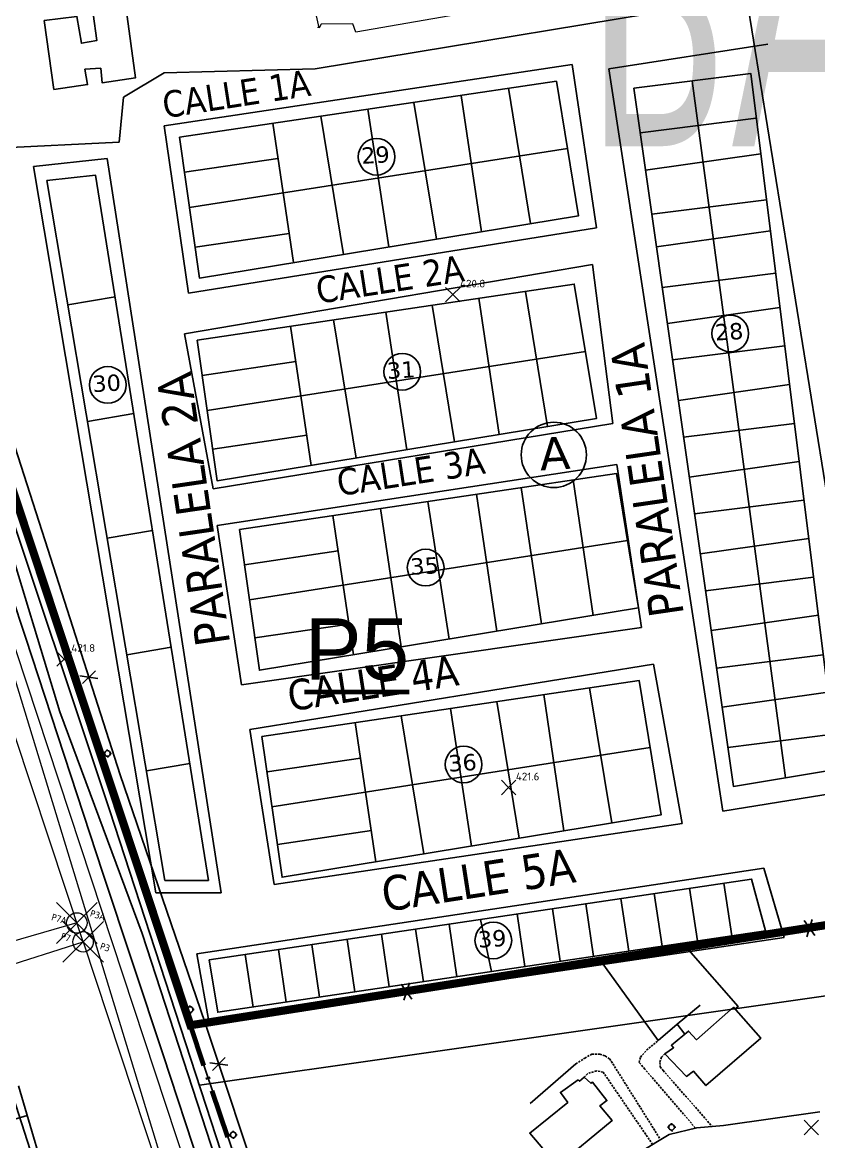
# Model space of a CAD drawing. Header units: metres. Extents: x 2 to 659295185, y -28 to 1124222152.
# Drawn here: x 656049.2 to 656244.4, y 1124294 to 1124568.4 of the extents above; entities that cross this region are included whole.
import ezdxf
from ezdxf.enums import TextEntityAlignment as Align

# ---------------------------------------------------------------- set-up
doc = ezdxf.new("R2010")
doc.units = ezdxf.units.M
doc.header["$MEASUREMENT"] = 0
doc.header["$PDMODE"] = 35
doc.header["$PDSIZE"] = 5
doc.linetypes.add('ACAD_ISO10W100', pattern=[18.5, 12, -3, 0.5, -3])
doc.linetypes.add('DASHED', pattern=[0.75, 0.5, -0.25])
doc.layers.get('0').update_dxf_attribs({"linetype": 'CONTINUOUS'})
doc.layers.add('AT', color=210, linetype='CONTINUOUS', lineweight=50)
doc.layers.add('MANZANA URBA', color=30, linetype='ACAD_ISO10W100', lineweight=80)
for name, color, linetype in [('CALLES', 1, 'CONTINUOUS'), ('CARRET-PAV', 10, 'CONTINUOUS'), ('CASA', 7, 'CONTINUOUS'), ('CERCA', 7, 'CONTINUOUS'), ('CONCRETO', 7, 'DASHED'), ('División Parroquial', 130, 'CONTINUOUS'), ('MANZANA', 30, 'CONTINUOUS'), ('Numero de manzana', 6, 'CONTINUOUS'), ('Parcelas', 140, 'CONTINUOUS'), ('PARED', 7, 'CONTINUOUS'), ('POSTE', 2, 'CONTINUOUS'), ('PUNTO-ELEV', 7, 'CONTINUOUS'), ('texto', 255, 'CONTINUOUS'), ('TEXTOS', 7, 'CONTINUOUS')]:
    doc.layers.add(name, color=color, linetype=linetype)
doc.styles.add("PG'''Edf$0$Arial", font='arial.ttf')
doc.styles.add('ROMAN', font='verdana.ttf')
doc.styles.add('SIMPLEX', font='SIMPLEX', dxfattribs={"width": 1.33})
doc.styles.get("Standard").update_dxf_attribs({"font": 'tahoma.ttf'})

# ---------------------------------------------------------------- blocks, each defined once
blk = doc.blocks.new('SPOTX')
for points in [[(-0.71, -0.71), (0, 0), (0.71, 0.71)], [(0.71, -0.71), (0, 0), (-0.71, 0.71)]]:
    blk.add_lwpolyline(points)
blk = doc.blocks.new('FENCTICK')
for p, q in [((-2, -4), (2, 4)), ((2, -4), (-2, 4))]:
    blk.add_line(p, q)
blk = doc.blocks.new('POSTES')
at = {"layer": 'POSTE', "elevation": 431.35}
for points in [[(657805.97, 1127519.6), (657806.27, 1127519.61)], [(657806.94, 1127520.61), (657806.94, 1127520.31)], [(657807.07, 1127518.89), (657807.08, 1127518.59)], [(657807.68, 1127519.6), (657807.98, 1127519.61)]]:
    blk.add_lwpolyline(points, dxfattribs=at)
at = {"layer": 'POSTE', "color": 2}
blk.add_circle((657806.98, 1127519.6, 425.07), 0.7, dxfattribs=at)

msp = doc.modelspace()

# ---------------------------------------------------------------- linework, layer by layer
at = {"layer": 'AT', "lineweight": 0}
msp.add_lwpolyline([(655560, 1124866), (655762, 1124825), (656023, 1124771), (656016, 1124510), (656168, 1124012)], dxfattribs=at)
at = {"layer": 'CARRET-PAV'}
for points, elevation in [([(656150.4088, 1124143.511), (656116.084, 1124245.9715), (656092.757, 1124315.7135), (656068.332, 1124387.3515), (656043.042, 1124464.2915), (656034.739, 1124490.4815), (656032.215, 1124499.4475), (656030.217, 1124506.8605), (656028.849, 1124513.1495), (656028.17, 1124516.6935), (656027.782, 1124523.3565), (656028.02, 1124529.4215), (656028.207, 1124536.9795), (656029.035, 1124550.8735), (656037.0987, 1124647.3717)], 429.2635), ([(656150.4088, 1124143.511), (656116.084, 1124245.9715), (656092.757, 1124315.7135), (656068.332, 1124387.3515), (656043.042, 1124464.2915), (656034.739, 1124490.4815), (656032.215, 1124499.4475), (656030.217, 1124506.8605), (656028.849, 1124513.1495), (656028.17, 1124516.6935), (656027.782, 1124523.3565), (656028.02, 1124529.4215), (656028.207, 1124536.9795), (656029.035, 1124550.8735)], 429.2635), ([(656044.464, 1124445.3965), (656058.4125, 1124399.3552), (656078.592, 1124344.9845), (656101.09, 1124275.9725), (656109.617, 1124247.2635), (656121.119, 1124211.9635), (656140.4083, 1124152.0497), (656140.7201, 1124150.9763), (656140.6162, 1124150.2144), (656140.2351, 1124149.6258), (656139.3691, 1124148.864), (656134.9349, 1124146.1976), (656132.3021, 1124144.9164), (656129.2779, 1124143.511)], 428.0737), ([(656244.75, 1124301.3085), (656221.14, 1124297.9345), (656214.573, 1124297.4195), (656207.796, 1124295.7685), (656204.5103, 1124293.8007), (656201.7697, 1124292.0308), (656199.775, 1124290.5935), (656195.6435, 1124288.0081), (656193.206, 1124285.9695), (656188.7113, 1124282.2155), (656184.0361, 1124277.2274), (656182.1015, 1124274.6529), (656180.927, 1124272.9545), (656179.6833, 1124270.1476), (656179.083, 1124268.3505), (656177.4263, 1124263.7114), (656176.398, 1124259.0115), (656175.606, 1124250.8425), (656175.867, 1124241.9465), (656178.845, 1124229.3875), (656182.327, 1124218.3875), (656187.876, 1124202.4055), (656199.76, 1124166.5885), (656208.4114, 1124143.511)], 860.789)]:
    msp.add_lwpolyline(points, dxfattribs=dict(at, elevation=elevation))
at = {"layer": 'CASA'}
for points, elevation in [([(656054.598, 1124568.8305), (656062.62, 1124569.8355), (656063.721, 1124563.2235), (656067.487, 1124563.8965), (656066.57, 1124570.4805), (656074.661, 1124571.5965), (656076.987, 1124554.7895), (656068.82, 1124553.5255), (656068.443, 1124557.1265), (656064.579, 1124556.8895), (656065.234, 1124553.1025), (656065.234, 1124553.1025), (656056.967, 1124551.9415)], 436.0322), ([(656206.772, 1124315.517), (656208.905, 1124317.011), (656208.377, 1124317.64), (656212.557, 1124321.11), (656214.547, 1124318.963), (656223.559, 1124326.925), (656230.293, 1124319.389), (656216.836, 1124307.73), (656213.777, 1124311.269), (656212.052, 1124309.99)], 862.7521), ([(656180.474, 1124288.015), (656173.643, 1124296.09), (656182.951, 1124303.617), (656181.146, 1124306.043), (656185.484, 1124309.125), (656185.85, 1124308.809), (656186.981, 1124309.839), (656188.611, 1124308.296), (656189.009, 1124308.59), (656192.549, 1124304.077), (656190.84, 1124302.812), (656193.827, 1124299.159), (656180.184, 1124287.872)], 863.3608)]:
    msp.add_lwpolyline(points, close=True, dxfattribs=dict(at, elevation=elevation))
at = {"layer": 'CERCA', "elevation": 431.4872}
for points in [[(656045.627, 1124647.6885), (656040.583, 1124647.5715), (656036.018, 1124584.0445), (656033.626, 1124553.7245), (656033.648, 1124539.9425), (656032.628, 1124523.7965), (656032.718, 1124517.2125), (656034.033, 1124509.5005), (656036.551, 1124498.7395), (656039.921, 1124487.2915), (656054.075, 1124443.5845), (656073.247, 1124383.9265), (656093.986, 1124323.2805), (656137.88, 1124191.4325), (656152.9048, 1124143.511)], [(656045.627, 1124647.6885), (656040.583, 1124647.5715), (656036.018, 1124584.0445), (656033.626, 1124553.7245), (656033.648, 1124539.9425), (656032.628, 1124523.7965), (656032.718, 1124517.2125), (656034.033, 1124509.5005), (656036.551, 1124498.7395), (656039.921, 1124487.2915), (656054.075, 1124443.5845), (656073.247, 1124383.9265), (656093.986, 1124323.2805), (656137.88, 1124191.4325), (656152.9048, 1124143.511)], [(656093.986, 1124323.2805), (656166.703, 1124334.3145), (656284.749, 1124353.1385), (656291.057, 1124314.4135), (656353.847, 1124325.3255), (656412.652, 1124333.2735), (656480.293, 1124344.0955), (656493.8615, 1124346.0625)], [(656093.986, 1124323.2805), (656166.703, 1124334.3145), (656284.749, 1124353.1385), (656291.057, 1124314.4135), (656353.847, 1124325.3255), (656412.652, 1124333.2735), (656480.293, 1124344.0955), (656493.8615, 1124346.0625)]]:
    msp.add_lwpolyline(points, dxfattribs=at)
at = {"layer": 'CONCRETO'}
for points, elevation in [([(656214.2186, 1124297.3541), (656201.809, 1124311.796), (656200.448, 1124313.418), (656200.774, 1124314.71), (656202.285, 1124316.386), (656205.07, 1124318.76)], 860.1604), ([(656184.954, 1124313.027), (656187.098, 1124314.49), (656188.829, 1124315.454), (656190.842, 1124315.43), (656192.126, 1124314.995), (656193.16, 1124314.264), (656193.62, 1124313.693), (656205.6739, 1124294.4976)], 860.18), ([(656206.772, 1124315.517), (656205.959, 1124314.71), (656205.502, 1124313.386), (656205.632, 1124312.338), (656206.33, 1124311.435), (656216.705, 1124299.602), (656218.2731, 1124297.7331)], 860.1604), ([(656203.7483, 1124293.3086), (656191.631, 1124311.006), (656189.985, 1124311.346), (656187.846, 1124310.687), (656186.9433, 1124309.7643)], 859.8266)]:
    msp.add_lwpolyline(points, dxfattribs=dict(at, elevation=elevation))
at = {"layer": 'División Parroquial', "lineweight": 0}
msp.add_line((656122, 1124567), (656121.6109, 1124567.1103), dxfattribs=at)
msp.add_lwpolyline([(656113.2497, 1124638.2083), (656210, 1124648), (656213, 1124636), (656220, 1124599), (656226, 1124584), (656223, 1124582), (656131, 1124566), (656130.2622, 1124568.0121), (656122.4816, 1124567.9321), (656122, 1124567), (656122, 1124567), (656118, 1124585), (656115, 1124585), (656113.2497, 1124638.2083)], dxfattribs=at)
at = {"layer": 'MANZANA', "lineweight": -3}
for p, q in [((656258, 1124381), (656207.183, 1124695.9731)), ((656121, 1124557), (656230, 1124575)), ((656232, 1124563), (656193, 1124557)), ((656074, 1124550), (656084, 1124556)), ((656184, 1124558), (656084, 1124543)), ((656084, 1124556), (656121, 1124557)), ((656190, 1124518), (656184, 1124558)), ((656193, 1124557), (656221, 1124375)), ((656073, 1124539), (656074, 1124550)), ((656084, 1124543), (656090, 1124502)), ((656033, 1124537), (656073, 1124539)), ((656070, 1124535), (656052, 1124533)), ((656098, 1124355), (656070, 1124535)), ((656052, 1124533), (656082, 1124355)), ((656090, 1124502), (656190, 1124518)), ((656189, 1124509), (656089, 1124492)), ((656194, 1124470), (656189, 1124509)), ((656089, 1124492), (656096, 1124454)), ((656096, 1124454), (656194, 1124470)), ((656195, 1124460), (656097, 1124445)), ((656201, 1124420), (656195, 1124460)), ((656097, 1124445), (656103, 1124406)), ((656103, 1124406), (656201, 1124420)), ((656204, 1124411), (656105, 1124395)), ((656211, 1124372), (656204, 1124411)), ((656105, 1124395), (656111, 1124357)), ((656221, 1124375), (656258, 1124381)), ((656111, 1124357), (656211, 1124372)), ((656231, 1124361), (656092, 1124340)), ((656236, 1124344), (656231, 1124361)), ((656082, 1124355), (656098, 1124355)), ((656095, 1124323), (656236, 1124344)), ((656092, 1124340), (656095, 1124323)), ((656092.6493, 1124307.8364), (656266.0204, 1124332.5779)), ((656056, 1124277), (656047, 1124305))]:
    msp.add_line(p, q, dxfattribs=at)
at = {"layer": 'MANZANA', "lineweight": -2}
for p, q in [((656070.5628, 1124375.3067), (656033.4729, 1124486.514)), ((656042.5516, 1124440.1035), (656049.9976, 1124417.688)), ((656049.9976, 1124417.688), (656068.9878, 1124359.8098)), ((656127.7559, 1124200.5922), (656070.5628, 1124375.3067)), ((656068.9878, 1124359.8098), (656083.7561, 1124315.3089)), ((656083.7561, 1124315.3089), (656113.9606, 1124223.5276))]:
    msp.add_line(p, q, dxfattribs=at)
at = {"layer": 'MANZANA URBA', "const_width": 2, "elevation": 431.8481}
msp.add_lwpolyline([(656355.8205, 1124724.4855), (656552.068, 1124752.702), (656566.929, 1124753.861), (656570.054, 1124752.777), (656572.016, 1124751.345), (656574.1268, 1124748.8457), (656575.418, 1124746.243), (656575.8434, 1124744.5896), (656576.58, 1124734.9575), (656633.007, 1124367.9395), (656632.2234, 1124364.0766), (656631.9415, 1124363.1111), (656631.2061, 1124361.755), (656630.0492, 1124360.5508), (656628.5702, 1124359.6981), (656627.1492, 1124359.3231), (656602.0496, 1124355.5036), (656512.5694, 1124341.8873), (656291.9428, 1124308.9265), (656284.889, 1124353.1609), (656090.4356, 1124322.5221), (656035.9316, 1124486.7198)], dxfattribs=at)
at = {"layer": 'MANZANA URBA', "elevation": 429.2343}
msp.add_lwpolyline([(656187.8005, 1124031.908), (656187.701, 1124031.956), (656090.4356, 1124322.5221), (656284.749, 1124353.1385), (656291.057, 1124314.4135), (656291.9428, 1124308.9265), (656620.508, 1124357.8535), (656625.917, 1124359.3147), (656628.258, 1124359.7947), (656628.207, 1124351.4975), (656630.185, 1124351.0755), (656632.441, 1124350.1035), (656634.413, 1124348.6075), (656636.255, 1124345.6375)], dxfattribs=at)
at = {"layer": 'Numero de manzana', "lineweight": -2}
for centre, radius in [((656136.0803, 1124535.4316), 4.5001), ((656222.7833, 1124492.1198), 4.5001), ((656142.3765, 1124482.7261), 4.5001), ((656070.1783, 1124479.4869), 4.5001), ((656179.5276, 1124462.3354), 8.0015), ((656148.1151, 1124434.7031), 4.5001), ((656157.4183, 1124386.4615), 4.5001), ((656164.7033, 1124343.3261), 4.5001)]:
    msp.add_circle(centre, radius, dxfattribs=at)
at = {"layer": 'Parcelas', "lineweight": -3}
for p, q in [((656213.468, 1124554.0456), (656236.328, 1124383.1976)), ((656161.7641, 1124517.0546), (656156.8028, 1124550.4735)), ((656168.3967, 1124552.1946), (656173.8487, 1124519.0419)), ((656139.114, 1124513.3298), (656133.9473, 1124547.0805)), ((656145.2477, 1124548.7581), (656150.759, 1124515.2448)), ((656122.3738, 1124545.3623), (656127.9437, 1124511.4928)), ((656200.6974, 1124541.3095), (656229.1706, 1124544.8647)), ((656115.683, 1124509.4765), (656110.6147, 1124543.6166)), ((656090.1867, 1124522.9534), (656182.8747, 1124537.4568)), ((656230.2588, 1124536.1497), (656202.0091, 1124532.1181)), ((656088.9536, 1124531.6226), (656111.8898, 1124535.0276)), ((656203.551, 1124521.3386), (656231.6678, 1124524.8493)), ((656232.6129, 1124517.2961), (656204.6929, 1124513.3116)), ((656091.5708, 1124513.2221), (656114.619, 1124516.6438)), ((656206.111, 1124503.375), (656233.9175, 1124506.847)), ((656071.9636, 1124501.0976), (656060.3601, 1124499.1379)), ((656166.144, 1124467.3141), (656161.1828, 1124500.733)), ((656172.563, 1124502.4224), (656178.0156, 1124469.2664)), ((656149.6871, 1124499.0264), (656155.1983, 1124465.5141)), ((656234.9669, 1124498.4425), (656207.3768, 1124494.5051)), ((656125.4791, 1124495.4326), (656131.0522, 1124461.5432)), ((656143.494, 1124463.5893), (656138.3272, 1124497.3399)), ((656120.0629, 1124459.736), (656114.9947, 1124493.8761)), ((656094.5666, 1124473.2129), (656187.2546, 1124487.7163)), ((656208.6442, 1124485.6245), (656236.1388, 1124489.0575)), ((656093.3434, 1124481.8127), (656116.28, 1124485.2178)), ((656237.321, 1124479.5889), (656210.0607, 1124475.6985)), ((656076.5414, 1124472.4702), (656065.1878, 1124470.5527)), ((656211.3499, 1124466.6652), (656238.5112, 1124470.0566)), ((656095.9119, 1124463.7547), (656118.9584, 1124467.176)), ((656239.6751, 1124460.7353), (656212.7446, 1124456.892)), ((656176.4874, 1124420.9151), (656171.5262, 1124454.3339)), ((656189.2077, 1124423.0069), (656184.2761, 1124456.2267)), ((656165.5203, 1124419.1115), (656160.5336, 1124452.702)), ((656214.024, 1124447.9267), (656240.8561, 1124451.277)), ((656142.1187, 1124415.2631), (656137.0777, 1124449.2199)), ((656153.8374, 1124417.1902), (656148.6706, 1124450.9409)), ((656130.4063, 1124413.337), (656125.338, 1124447.4771)), ((656081.1206, 1124443.834), (656070.017, 1124441.9587)), ((656104.91, 1124426.8139), (656197.598, 1124441.3173)), ((656242.0292, 1124441.8816), (656215.4285, 1124438.0855)), ((656103.6889, 1124435.3989), (656126.6256, 1124438.804)), ((656216.7213, 1124429.0262), (656243.2212, 1124432.335)), ((656106.2402, 1124417.4617), (656129.2861, 1124420.883)), ((656244.3833, 1124423.028), (656218.1123, 1124419.2789)), ((656085.6998, 1124415.1978), (656074.8462, 1124413.3648)), ((656219.4323, 1124410.0298), (656245.5983, 1124413.2969)), ((656188.2822, 1124405.2666), (656193.7351, 1124372.1082)), ((656165.5286, 1124401.8887), (656171.0398, 1124368.3759)), ((656182.0127, 1124370.1804), (656177.0515, 1124403.5993)), ((656246.7373, 1124404.1744), (656220.7962, 1124400.4724)), ((656159.3627, 1124366.4556), (656154.196, 1124400.2063)), ((656135.9317, 1124362.6024), (656130.8634, 1124396.7424)), ((656142.0871, 1124398.4087), (656147.6583, 1124364.5308)), ((656222.2018, 1124390.6231), (656248.0268, 1124393.8477)), ((656109.2226, 1124384.6054), (656132.1597, 1124388.0105)), ((656110.4353, 1124376.0793), (656203.1233, 1124390.5826)), ((656090.2642, 1124386.6545), (656079.6597, 1124384.8635)), ((656111.7515, 1124366.8261), (656134.7967, 1124370.2472)), ((656214.7189, 1124343.2054), (656212.7951, 1124356.1022)), ((656223.1597, 1124344.4625), (656221.2356, 1124357.3612)), ((656189.2824, 1124339.417), (656187.3595, 1124352.308)), ((656197.9044, 1124340.7011), (656195.9812, 1124353.5941)), ((656206.0905, 1124341.9203), (656204.1671, 1124354.8152)), ((656172.4473, 1124336.9096), (656170.525, 1124349.7969)), ((656181.0898, 1124338.1968), (656179.1672, 1124351.086)), ((656155.7812, 1124334.4274), (656153.8595, 1124347.311)), ((656164.2753, 1124335.6925), (656161.5336, 1124348.4557)), ((656139.1678, 1124331.9531), (656137.2466, 1124344.8329)), ((656147.5763, 1124333.2054), (656145.6548, 1124346.0871)), ((656122.1211, 1124329.4142), (656120.2004, 1124342.2902)), ((656130.7618, 1124330.7011), (656128.8408, 1124343.5791)), ((656105.7829, 1124326.9809), (656103.8627, 1124339.8532)), ((656113.9472, 1124328.1968), (656112.0268, 1124341.071))]:
    msp.add_line(p, q, dxfattribs=at)
for points in [[(656199.1352, 1124552.256), (656227.8008, 1124555.8352), (656249.0914, 1124385.3208), (656223.5645, 1124381.0744), (656199.1352, 1124552.256)], [(656087.7309, 1124540.2194), (656092.6425, 1124505.6875), (656185.5856, 1124520.9721), (656180.1637, 1124553.9415), (656087.7309, 1124540.2194)], [(656055.2096, 1124529.6346), (656067.2021, 1124530.8738), (656094.8434, 1124358.0183), (656084.1935, 1124358.0183), (656055.2096, 1124529.6346)], [(656092.1108, 1124490.4789), (656097.0224, 1124455.947), (656189.9655, 1124471.2316), (656184.5437, 1124504.201), (656092.1108, 1124490.4789)], [(656102.4542, 1124444.0798), (656107.3658, 1124409.5479), (656200.3089, 1124424.8325), (656194.887, 1124457.802), (656102.4542, 1124444.0798)], [(656107.9795, 1124393.3452), (656112.8911, 1124358.8133), (656205.8343, 1124374.0979), (656200.4124, 1124407.0674), (656107.9795, 1124393.3452)], [(656095.0362, 1124338.5366), (656097.1327, 1124325.6925), (656231.4179, 1124345.6925), (656228.031, 1124358.3748), (656095.0362, 1124338.5366)]]:
    msp.add_lwpolyline(points, dxfattribs=at)
at = {"layer": 'Parcelas'}
for points in [[(656056.7155, 1124279.0865), (656048.272, 1124307.6646)], [(656032.9964, 1124295.2224), (656050.4166, 1124300.4058)]]:
    msp.add_lwpolyline(points, dxfattribs=at)
at = {"layer": 'PARED'}
for points, elevation in [([(656212.583, 1124341.004), (656224.75, 1124327.158), (656223.9452, 1124326.4929)], 861.6919), ([(656205.07, 1124318.76), (656191.169, 1124338.179)], 862.0551), ([(656215.433, 1124327.42), (656209.804, 1124322.798), (656211.6223, 1124320.3341)], 862.0551), ([(656209.804, 1124322.798), (656205.07, 1124318.76)], 862.0551), ([(656184.954, 1124313.027), (656173.708, 1124303.303)], 861.9962)]:
    msp.add_lwpolyline(points, dxfattribs=dict(at, elevation=elevation))
at = {"layer": 'texto', "color": 3, "lineweight": 0}
for p, q in [((656064.1243, 1124342.9715), (656031.1275, 1124442.5252)), ((655963.9241, 1124311.1534), (656064.1243, 1124342.9715))]:
    msp.add_line(p, q, dxfattribs=at)
at = {"layer": 'texto', "lineweight": 0}
msp.add_line((656062.5897, 1124347.6016), (655966.9481, 1124320.0059), dxfattribs=at)
at = {"layer": 'texto', "color": 85, "lineweight": 0, "true_color": 0x58ba48}
msp.add_line((656064.1243, 1124342.9715), (656177.9518, 1123999.5377), dxfattribs=at)
at = {"layer": 'texto', "lineweight": 0}
msp.add_lwpolyline([(655608.3065, 1124590.033), (655625.6859, 1124587.7884), (656017.6106, 1124570.0511), (656016.0812, 1124509.734), (656016.0812, 1124509.734), (656184, 1124001), (656054, 1123977), (655943.6796, 1123977), (655836, 1124010), (655753, 1124063), (655709, 1124144), (655669, 1124221), (655646, 1124310), (655624, 1124426), (655614, 1124482), (655608.3065, 1124590.033)], dxfattribs=at)
for p in [(656062.5897, 1124347.6016), (656064.1243, 1124342.9715)]:
    msp.add_point(p, dxfattribs=at)

# ---------------------------------------------------------------- block references
at = {"layer": 'CERCA'}
for p, xscale, yscale, zscale, rotation in [((656065.565, 1124407.831, 431.4872), 0.5000000000292761, 0.5000000000292761, 0.5000000000292761, 287.8155935035406), ((656242.1998, 1124346.3535, 431.4872), 0.4999999999945295, 0.4999999999945295, 0.4999999999945295, 9.060289094958286), ((656143.4202, 1124330.7816, 431.4872), 0.5000000000207351, 0.5000000000207351, 0.5000000000207351, 8.628181769867847), ((656097.3966, 1124313.0359, 431.4872), 0.5000000001018081, 0.5000000001018081, 0.5000000001018081, 288.4133050457352)]:
    msp.add_blockref('FENCTICK', p, dxfattribs=dict(at, xscale=xscale, yscale=yscale, zscale=zscale, rotation=rotation))
at = {"layer": 'POSTE'}
for p in [(-1736.8838, -3130.4524, 3.5447), (-1716.6253, -3193.2299, 3.5447), (-1598.5731, -3222.0873, 3.9055), (-1706.0508, -3223.9369, 434.6532)]:
    msp.add_blockref('POSTES', p, dxfattribs=at)
at = {"layer": 'PUNTO-ELEV', "xscale": 2.5, "yscale": 2.5, "zscale": 2.5}
for p in [(656154.769, 1124501.6145, 427.547), (656154.769, 1124501.6145, 427.547), (656059.489, 1124412.2935, 428.532), (656059.489, 1124412.2935, 428.532), (656168.454, 1124380.7955, 428.3272), (656168.454, 1124380.7955, 428.3272), (656242.658, 1124297.4645, 429.0295), (656242.658, 1124297.4645, 429.0295)]:
    msp.add_blockref('SPOTX', p, dxfattribs=at)

# ---------------------------------------------------------------- texts
at = {"layer": 'CALLES', "color": 0}
for s, height, rotation, p in [('CALLE 1A', 6.5, 8.796218, (656101.6798, 1124550.8435)), ('CALLE 2A', 6.5, 8.796218, (656139.3392, 1124505.3858)), ('PARALELA 1A', 8.5, 98.297556, (656202.3599, 1124456.0821)), ('PARALELA 2A', 8.5, 98.297556, (656091.0511, 1124448.933)), ('CALLE 3A', 6.5, 8.796218, (656144.4573, 1124458.2313)), ('CALLE 4A', 7.5, 8.796218, (656135.1541, 1124406.398)), ('CALLE 5A', 8.5, 8.796218, (656161, 1124358.1696))]:
    msp.add_text(s, height=height, rotation=rotation, dxfattribs=at).set_placement(p, align=Align.MIDDLE)
at = {"layer": 'MANZANA URBA', "insert": (656118.4283, 1124422.2539), "char_height": 15, "attachment_point": 1, "style": "PG'''Edf$0$Arial"}
msp.add_mtext_dynamic_manual_height_columns('{\\LP5}', width=33.021306, gutter_width=12.5, heights=[0], dxfattribs=at)
at = {"layer": 'Numero de manzana', "lineweight": -2, "style": 'ROMAN'}
for s, height, p in [('29', 4, (656132.4326, 1124533.655)), ('28', 4, (656219.1356, 1124490.3432)), ('31', 4, (656138.7288, 1124480.9495)), ('30', 4, (656066.5307, 1124477.7103)), ('A', 8, (656176.2338, 1124458.4947)), ('35', 4, (656144.4675, 1124432.9265)), ('36', 4, (656153.7706, 1124384.6849)), ('39', 4, (656161.0557, 1124341.5495))]:
    msp.add_text(s, height=height, rotation=3.491535, dxfattribs=at).set_placement(p)
at = {"layer": 'PUNTO-ELEV', "style": 'SIMPLEX'}
for s, p in [('420.8', (656156.5368, 1124503.3823, 427.547)), ('420.8', (656156.5368, 1124503.3823, 427.547)), ('421.8', (656061.2568, 1124414.0613, 428.532)), ('421.8', (656061.2568, 1124414.0613, 428.532)), ('421.6', (656170.2218, 1124382.5633, 428.3272)), ('421.6', (656170.2218, 1124382.5633, 428.3272))]:
    msp.add_text(s, height=1.875, dxfattribs=at).set_placement(p)
at = {"layer": 'TEXTOS', "color": 0, "width": 0.625}
msp.add_text('BAEL', height=70.8643, dxfattribs=at).set_placement((656187, 1124538))
at = {"layer": 'TEXTOS', "color": 0}
for s, p in [('P7A', (656058.2303, 1124348.5973)), ('P7', (656059.8919, 1124344.1011))]:
    msp.add_text(s, height=1.6453, rotation=342.961272, dxfattribs=at).set_placement(p, align=Align.MIDDLE)
at = {"layer": 'TEXTOS', "color": 31, "true_color": 0xfecc66}
for s, p in [('P3A', (656067.71, 1124349.5047)), ('P3', (656069.5273, 1124341.6527))]:
    msp.add_text(s, height=1.6453, rotation=342.961272, dxfattribs=at).set_placement(p, align=Align.MIDDLE)

doc.saveas('drawing.dxf')
